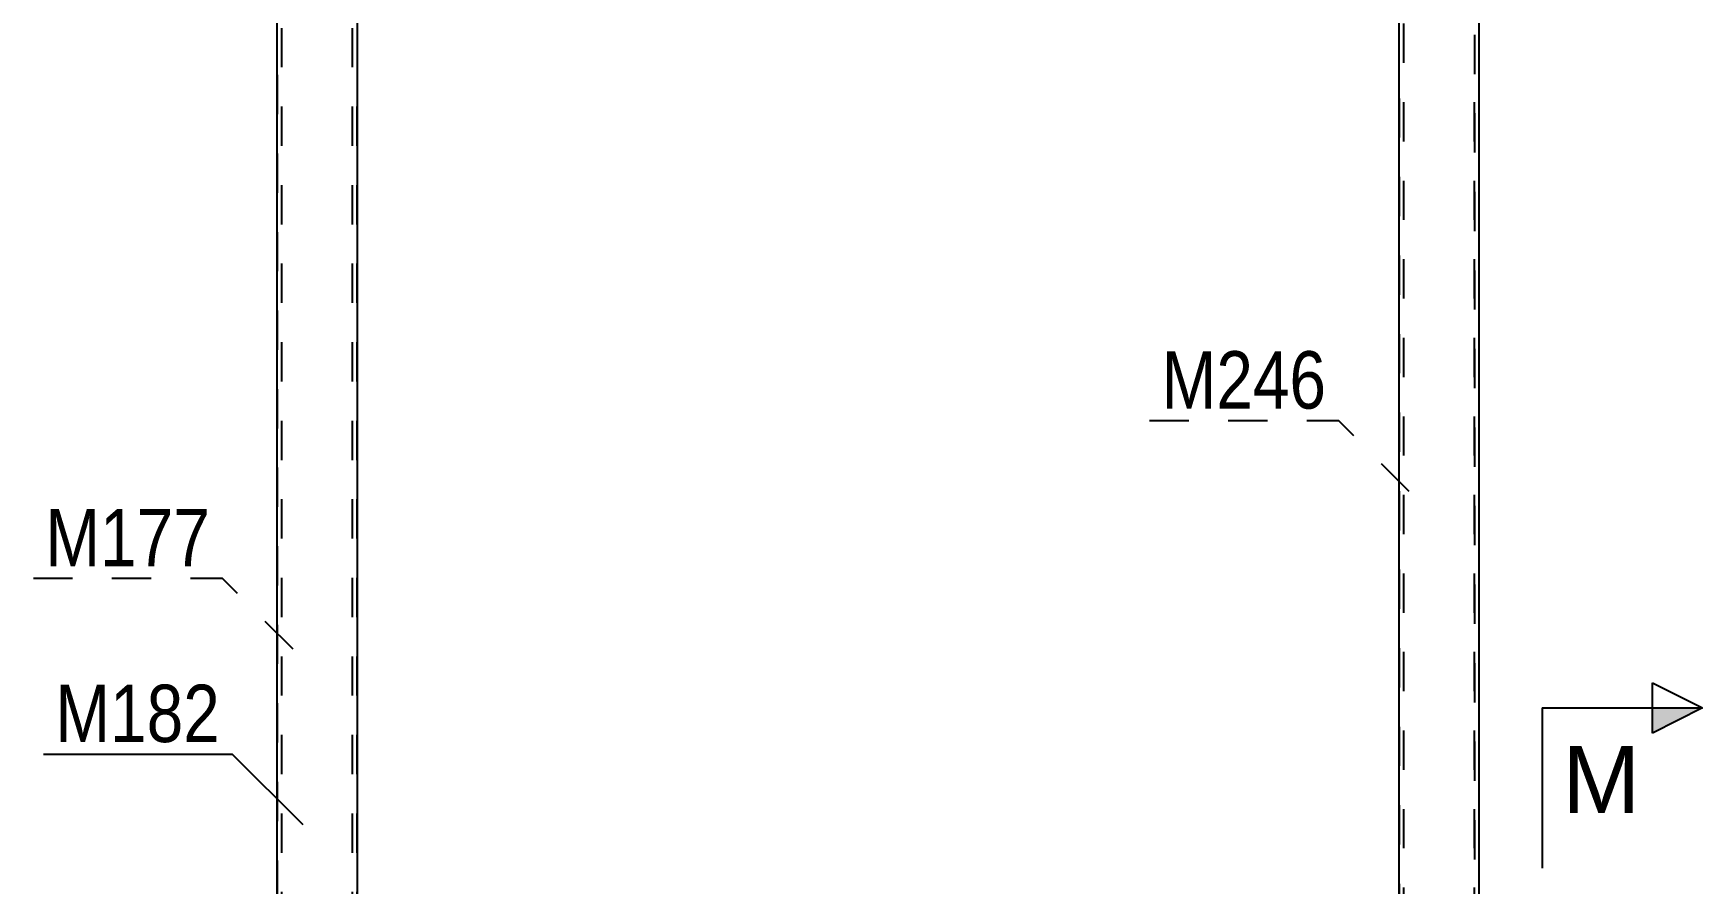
# Model space of a CAD drawing. Header units: millimetres. Extents: x -787 to 402, y -866 to -25.
# Drawn here: x 236 to 319.3, y -279.1 to -236.6 of the extents above; entities that cross this region are included whole.
import ezdxf

# ---------------------------------------------------------------- set-up
doc = ezdxf.new("R2010")
doc.units = ezdxf.units.MM
doc.linetypes.add('DXK_LINE_DOT2', pattern=[3.9198, 1.9599, -1.9599])
doc.styles.add('Arial', font='arial.ttf', dxfattribs={"height": 0.2})
doc.styles.add('Arial Narrow', font='ARIALN.TTF', dxfattribs={"height": 0.2})

# ---------------------------------------------------------------- blocks, each defined once
blk = doc.blocks.new('Part-569028579-83710 - 83700')
at = {"color": 7, "linetype": 'DXK_LINE_DOT2'}
for p, q in [((248.409, -304.976), (248.409, -183.756)), ((251.929, -304.976), (251.929, -183.756))]:
    blk.add_line(p, q, dxfattribs=at)
at = {"color": 2, "linetype": 'Continuous'}
for p, q in [((248.169, -304.976), (248.169, -189.987)), ((252.169, -189.987), (252.169, -304.976))]:
    blk.add_line(p, q, dxfattribs=at)
blk = doc.blocks.new('Part-569028579-83711 - 83700')
at = {"color": 7, "linetype": 'DXK_LINE_DOT2'}
for p, q in [((248.169, -238.72), (248.169, -304.976)), ((248.409, -304.976), (248.409, -238.72)), ((251.929, -304.976), (251.929, -238.72)), ((252.169, -304.976), (252.169, -238.72)), ((248.649, -301.506), (248.465, -301.562)), ((248.649, -301.506), (251.689, -301.506)), ((251.872, -301.562), (251.689, -301.506)), ((248.205, -301.965), (248.169, -302.25)), ((248.309, -301.723), (248.205, -301.965)), ((248.465, -301.562), (248.309, -301.723)), ((248.409, -302.25), (248.427, -302.107)), ((248.427, -302.107), (248.479, -301.987)), ((248.479, -301.987), (248.557, -301.906)), ((248.557, -301.906), (248.649, -301.878)), ((248.649, -301.878), (251.689, -301.878)), ((251.689, -301.878), (251.78, -301.906)), ((251.78, -301.906), (251.858, -301.987)), ((251.858, -301.987), (251.91, -302.107)), ((252.028, -301.723), (251.872, -301.562)), ((251.91, -302.107), (251.929, -302.25)), ((252.132, -301.965), (252.028, -301.723)), ((252.169, -302.25), (252.132, -301.965)), ((248.169, -304.976), (252.169, -304.976))]:
    blk.add_line(p, q, dxfattribs=at)
blk = doc.blocks.new('Part-569028579-83746 - 83700')
at = {"color": 7, "linetype": 'DXK_LINE_DOT2'}
for p, q in [((304.167, -239.891), (304.167, -304.757)), ((304.407, -304.757), (304.407, -239.891)), ((307.927, -304.757), (307.927, -239.891)), ((308.167, -304.757), (308.167, -239.891)), ((304.647, -301.551), (304.464, -301.608)), ((304.647, -301.551), (307.687, -301.551)), ((307.871, -301.608), (307.687, -301.551)), ((304.204, -302.008), (304.167, -302.291)), ((304.308, -301.768), (304.204, -302.008)), ((304.464, -301.608), (304.308, -301.768)), ((304.407, -302.291), (304.426, -302.149)), ((304.426, -302.149), (304.478, -302.029)), ((304.478, -302.029), (304.556, -301.949)), ((304.556, -301.949), (304.647, -301.921)), ((304.647, -301.921), (307.687, -301.921)), ((307.687, -301.921), (307.779, -301.949)), ((307.779, -301.949), (307.857, -302.029)), ((307.857, -302.029), (307.909, -302.149)), ((308.027, -301.768), (307.871, -301.608)), ((307.909, -302.149), (307.927, -302.291)), ((308.131, -302.008), (308.027, -301.768)), ((308.167, -302.291), (308.131, -302.008)), ((304.167, -304.757), (308.167, -304.757))]:
    blk.add_line(p, q, dxfattribs=at)
blk = doc.blocks.new('Part-569028579-83751 - 83700')
at = {"color": 7, "linetype": 'DXK_LINE_DOT2'}
for p, q in [((304.407, -304.757), (304.407, -185.757)), ((307.927, -185.757), (307.927, -304.757))]:
    blk.add_line(p, q, dxfattribs=at)
at = {"color": 2, "linetype": 'Continuous'}
for p, q in [((304.167, -304.757), (304.167, -189.987)), ((308.167, -304.757), (308.167, -189.987))]:
    blk.add_line(p, q, dxfattribs=at)
blk = doc.blocks.new('Mark-569028579-87855 - 83700')
at = {"color": 30, "linetype": 'DXK_LINE_DOT2'}
for p in [(291.712, -255.973), (304.672, -259.509)]:
    blk.add_line(p, (301.136, -255.973), dxfattribs=at)
at = {"color": 0}
blk.add_wipeout([(300.536, -255.373), (300.536, -252.373), (292.312, -252.373), (292.312, -255.373)], dxfattribs=at)
blk.add_wipeout([(300.536, -255.373), (300.536, -252.373), (292.312, -252.373), (292.312, -255.373)], dxfattribs=at)
at = {"color": 3, "style": 'Arial Narrow'}
blk.add_text('M246', height=2.8633, dxfattribs=at).set_placement((292.312, -255.373))
blk = doc.blocks.new('Mark-569028579-87849 - 83700')
at = {"color": 30, "linetype": 'Continuous'}
for p in [(236.507, -272.616), (249.466, -276.152)]:
    blk.add_line(p, (245.931, -272.616), dxfattribs=at)
at = {"color": 0}
blk.add_wipeout([(245.331, -272.016), (245.331, -269.016), (237.107, -269.016), (237.107, -272.016)], dxfattribs=at)
blk.add_wipeout([(245.331, -272.016), (245.331, -269.016), (237.107, -269.016), (237.107, -272.016)], dxfattribs=at)
at = {"color": 3, "style": 'Arial Narrow'}
blk.add_text('M182', height=2.8633, dxfattribs=at).set_placement((237.107, -272.016))
blk = doc.blocks.new('Mark-569028579-87852 - 83700')
at = {"color": 30, "linetype": 'DXK_LINE_DOT2'}
for p in [(236.009, -263.843), (248.968, -267.379)]:
    blk.add_line(p, (245.433, -263.843), dxfattribs=at)
at = {"color": 0}
blk.add_wipeout([(244.833, -263.243), (244.833, -260.243), (236.609, -260.243), (236.609, -263.243)], dxfattribs=at)
blk.add_wipeout([(244.833, -263.243), (244.833, -260.243), (236.609, -260.243), (236.609, -263.243)], dxfattribs=at)
at = {"color": 3, "style": 'Arial Narrow'}
blk.add_text('M177', height=2.8633, dxfattribs=at).set_placement((236.609, -263.243))
blk = doc.blocks.new('SectionMark-569028579-90147 - 83700')
at = {"linetype": 'Continuous'}
for points in [[(316.811, -271.563), (316.811, -270.313), (319.311, -270.313)], [(316.811, -320.475), (316.811, -319.225), (319.311, -320.475)]]:
    blk.add_hatch(color=6, dxfattribs=at).paths.add_polyline_path(points)
at = {"color": 6, "linetype": 'Continuous'}
for p, q in [((316.811, -271.563), (316.811, -269.063)), ((316.811, -269.063), (319.311, -270.313)), ((311.311, -270.313), (311.311, -278.313)), ((311.311, -270.313), (319.311, -270.313)), ((319.311, -270.313), (316.811, -271.563)), ((311.311, -320.475), (311.311, -312.475)), ((319.311, -320.475), (316.811, -319.225)), ((316.811, -319.225), (316.811, -321.725)), ((311.311, -320.475), (319.311, -320.475)), ((319.311, -320.475), (316.811, -321.725))]:
    blk.add_line(p, q, dxfattribs=at)
at = {"color": 0, "linetype": 'Continuous'}
for points in [[(316.197, -275.563), (316.197, -272.063), (312.311, -272.063), (312.311, -275.563)], [(316.197, -318.725), (316.197, -315.225), (312.311, -315.225), (312.311, -318.725)]]:
    blk.add_wipeout(points, dxfattribs=at)
at = {"color": 3, "linetype": 'Continuous', "style": 'Arial'}
for p in [(312.311, -275.563), (312.311, -318.725)]:
    blk.add_text('M', height=3.343, dxfattribs=at).set_placement(p)

msp = doc.modelspace()

# ---------------------------------------------------------------- block references
for name in ['Part-569028579-83710 - 83700', 'Part-569028579-83751 - 83700', 'Part-569028579-83711 - 83700', 'Part-569028579-83746 - 83700', 'SectionMark-569028579-90147 - 83700']:
    msp.add_blockref(name, (0, 0))

# ---------------------------------------------------------------- next in the draw order: block references
for name in ['Mark-569028579-87855 - 83700', 'Mark-569028579-87852 - 83700', 'Mark-569028579-87849 - 83700']:
    msp.add_blockref(name, (0, 0))

doc.saveas('drawing.dxf')
